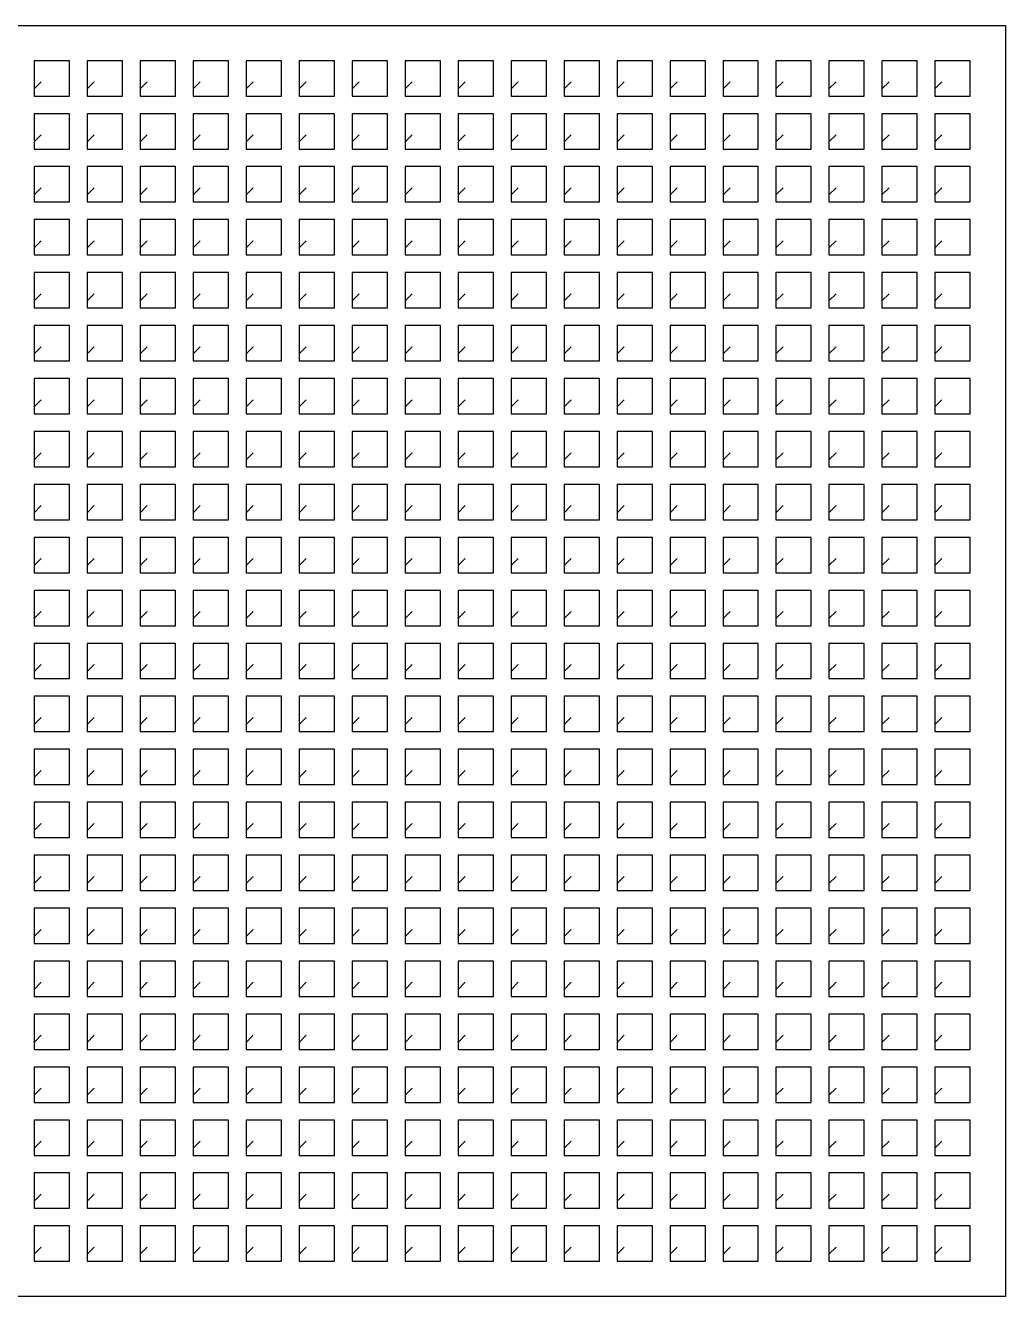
# Model space of a CAD drawing. Header units: millimetres. Extents: x 0 to 2700, y 0 to 1800.
# Drawn here: x 1312 to 2700, y 0 to 1800 of the extents above; entities that cross this region are included whole.
import ezdxf

# ---------------------------------------------------------------- set-up
doc = ezdxf.new("R2010")
doc.units = ezdxf.units.MM
doc.header["$LTSCALE"] = 25.4
doc.layers.add('FRESA_12_18', color=5, linetype='CONTINUOUS')
doc.layers.add('USINAGEM_18', color=3, linetype='CONTINUOUS')

msp = doc.modelspace()

# ---------------------------------------------------------------- linework, layer by layer
at = {"layer": 'FRESA_12_18', "color": 5}
msp.add_lwpolyline([(0, 1800), (2700, 1800), (2700, 0), (0, 0)], close=True, dxfattribs=at)
at = {"layer": 'USINAGEM_18', "color": 3}
for points in [[(1335, 1720), (1325, 1710), (1325, 1700), (1375, 1700), (1375, 1750), (1325, 1750), (1325, 1710.5)], [(1410, 1720), (1400, 1710), (1400, 1700), (1450, 1700), (1450, 1750), (1400, 1750), (1400, 1710.5)], [(1485, 1720), (1475, 1710), (1475, 1700), (1525, 1700), (1525, 1750), (1475, 1750), (1475, 1710.5)], [(1560, 1720), (1550, 1710), (1550, 1700), (1600, 1700), (1600, 1750), (1550, 1750), (1550, 1710.5)], [(1635, 1720), (1625, 1710), (1625, 1700), (1675, 1700), (1675, 1750), (1625, 1750), (1625, 1710.5)], [(1710, 1720), (1700, 1710), (1700, 1700), (1750, 1700), (1750, 1750), (1700, 1750), (1700, 1710.5)], [(1785, 1720), (1775, 1710), (1775, 1700), (1825, 1700), (1825, 1750), (1775, 1750), (1775, 1710.5)], [(1860, 1720), (1850, 1710), (1850, 1700), (1900, 1700), (1900, 1750), (1850, 1750), (1850, 1710.5)], [(1935, 1720), (1925, 1710), (1925, 1700), (1975, 1700), (1975, 1750), (1925, 1750), (1925, 1710.5)], [(2010, 1720), (2000, 1710), (2000, 1700), (2050, 1700), (2050, 1750), (2000, 1750), (2000, 1710.5)], [(2085, 1720), (2075, 1710), (2075, 1700), (2125, 1700), (2125, 1750), (2075, 1750), (2075, 1710.5)], [(2160, 1720), (2150, 1710), (2150, 1700), (2200, 1700), (2200, 1750), (2150, 1750), (2150, 1710.5)], [(2235, 1720), (2225, 1710), (2225, 1700), (2275, 1700), (2275, 1750), (2225, 1750), (2225, 1710.5)], [(2310, 1720), (2300, 1710), (2300, 1700), (2350, 1700), (2350, 1750), (2300, 1750), (2300, 1710.5)], [(2385, 1720), (2375, 1710), (2375, 1700), (2425, 1700), (2425, 1750), (2375, 1750), (2375, 1710.5)], [(2460, 1720), (2450, 1710), (2450, 1700), (2500, 1700), (2500, 1750), (2450, 1750), (2450, 1710.5)], [(2535, 1720), (2525, 1710), (2525, 1700), (2575, 1700), (2575, 1750), (2525, 1750), (2525, 1710.5)], [(2610, 1720), (2600, 1710), (2600, 1700), (2650, 1700), (2650, 1750), (2600, 1750), (2600, 1710.5)], [(1335, 1645), (1325, 1635), (1325, 1625), (1375, 1625), (1375, 1675), (1325, 1675), (1325, 1635.5)], [(1410, 1645), (1400, 1635), (1400, 1625), (1450, 1625), (1450, 1675), (1400, 1675), (1400, 1635.5)], [(1485, 1645), (1475, 1635), (1475, 1625), (1525, 1625), (1525, 1675), (1475, 1675), (1475, 1635.5)], [(1560, 1645), (1550, 1635), (1550, 1625), (1600, 1625), (1600, 1675), (1550, 1675), (1550, 1635.5)], [(1635, 1645), (1625, 1635), (1625, 1625), (1675, 1625), (1675, 1675), (1625, 1675), (1625, 1635.5)], [(1710, 1645), (1700, 1635), (1700, 1625), (1750, 1625), (1750, 1675), (1700, 1675), (1700, 1635.5)], [(1785, 1645), (1775, 1635), (1775, 1625), (1825, 1625), (1825, 1675), (1775, 1675), (1775, 1635.5)], [(1860, 1645), (1850, 1635), (1850, 1625), (1900, 1625), (1900, 1675), (1850, 1675), (1850, 1635.5)], [(1935, 1645), (1925, 1635), (1925, 1625), (1975, 1625), (1975, 1675), (1925, 1675), (1925, 1635.5)], [(2010, 1645), (2000, 1635), (2000, 1625), (2050, 1625), (2050, 1675), (2000, 1675), (2000, 1635.5)], [(2085, 1645), (2075, 1635), (2075, 1625), (2125, 1625), (2125, 1675), (2075, 1675), (2075, 1635.5)], [(2160, 1645), (2150, 1635), (2150, 1625), (2200, 1625), (2200, 1675), (2150, 1675), (2150, 1635.5)], [(2235, 1645), (2225, 1635), (2225, 1625), (2275, 1625), (2275, 1675), (2225, 1675), (2225, 1635.5)], [(2310, 1645), (2300, 1635), (2300, 1625), (2350, 1625), (2350, 1675), (2300, 1675), (2300, 1635.5)], [(2385, 1645), (2375, 1635), (2375, 1625), (2425, 1625), (2425, 1675), (2375, 1675), (2375, 1635.5)], [(2460, 1645), (2450, 1635), (2450, 1625), (2500, 1625), (2500, 1675), (2450, 1675), (2450, 1635.5)], [(2535, 1645), (2525, 1635), (2525, 1625), (2575, 1625), (2575, 1675), (2525, 1675), (2525, 1635.5)], [(2610, 1645), (2600, 1635), (2600, 1625), (2650, 1625), (2650, 1675), (2600, 1675), (2600, 1635.5)], [(1335, 1570), (1325, 1560), (1325, 1550), (1375, 1550), (1375, 1600), (1325, 1600), (1325, 1560.5)], [(1410, 1570), (1400, 1560), (1400, 1550), (1450, 1550), (1450, 1600), (1400, 1600), (1400, 1560.5)], [(1485, 1570), (1475, 1560), (1475, 1550), (1525, 1550), (1525, 1600), (1475, 1600), (1475, 1560.5)], [(1560, 1570), (1550, 1560), (1550, 1550), (1600, 1550), (1600, 1600), (1550, 1600), (1550, 1560.5)], [(1635, 1570), (1625, 1560), (1625, 1550), (1675, 1550), (1675, 1600), (1625, 1600), (1625, 1560.5)], [(1710, 1570), (1700, 1560), (1700, 1550), (1750, 1550), (1750, 1600), (1700, 1600), (1700, 1560.5)], [(1785, 1570), (1775, 1560), (1775, 1550), (1825, 1550), (1825, 1600), (1775, 1600), (1775, 1560.5)], [(1860, 1570), (1850, 1560), (1850, 1550), (1900, 1550), (1900, 1600), (1850, 1600), (1850, 1560.5)], [(1935, 1570), (1925, 1560), (1925, 1550), (1975, 1550), (1975, 1600), (1925, 1600), (1925, 1560.5)], [(2010, 1570), (2000, 1560), (2000, 1550), (2050, 1550), (2050, 1600), (2000, 1600), (2000, 1560.5)], [(2085, 1570), (2075, 1560), (2075, 1550), (2125, 1550), (2125, 1600), (2075, 1600), (2075, 1560.5)], [(2160, 1570), (2150, 1560), (2150, 1550), (2200, 1550), (2200, 1600), (2150, 1600), (2150, 1560.5)], [(2235, 1570), (2225, 1560), (2225, 1550), (2275, 1550), (2275, 1600), (2225, 1600), (2225, 1560.5)], [(2310, 1570), (2300, 1560), (2300, 1550), (2350, 1550), (2350, 1600), (2300, 1600), (2300, 1560.5)], [(2385, 1570), (2375, 1560), (2375, 1550), (2425, 1550), (2425, 1600), (2375, 1600), (2375, 1560.5)], [(2460, 1570), (2450, 1560), (2450, 1550), (2500, 1550), (2500, 1600), (2450, 1600), (2450, 1560.5)], [(2535, 1570), (2525, 1560), (2525, 1550), (2575, 1550), (2575, 1600), (2525, 1600), (2525, 1560.5)], [(2610, 1570), (2600, 1560), (2600, 1550), (2650, 1550), (2650, 1600), (2600, 1600), (2600, 1560.5)], [(1335, 1495), (1325, 1485), (1325, 1475), (1375, 1475), (1375, 1525), (1325, 1525), (1325, 1485.5)], [(1410, 1495), (1400, 1485), (1400, 1475), (1450, 1475), (1450, 1525), (1400, 1525), (1400, 1485.5)], [(1485, 1495), (1475, 1485), (1475, 1475), (1525, 1475), (1525, 1525), (1475, 1525), (1475, 1485.5)], [(1560, 1495), (1550, 1485), (1550, 1475), (1600, 1475), (1600, 1525), (1550, 1525), (1550, 1485.5)], [(1635, 1495), (1625, 1485), (1625, 1475), (1675, 1475), (1675, 1525), (1625, 1525), (1625, 1485.5)], [(1710, 1495), (1700, 1485), (1700, 1475), (1750, 1475), (1750, 1525), (1700, 1525), (1700, 1485.5)], [(1785, 1495), (1775, 1485), (1775, 1475), (1825, 1475), (1825, 1525), (1775, 1525), (1775, 1485.5)], [(1860, 1495), (1850, 1485), (1850, 1475), (1900, 1475), (1900, 1525), (1850, 1525), (1850, 1485.5)], [(1935, 1495), (1925, 1485), (1925, 1475), (1975, 1475), (1975, 1525), (1925, 1525), (1925, 1485.5)], [(2010, 1495), (2000, 1485), (2000, 1475), (2050, 1475), (2050, 1525), (2000, 1525), (2000, 1485.5)], [(2085, 1495), (2075, 1485), (2075, 1475), (2125, 1475), (2125, 1525), (2075, 1525), (2075, 1485.5)], [(2160, 1495), (2150, 1485), (2150, 1475), (2200, 1475), (2200, 1525), (2150, 1525), (2150, 1485.5)], [(2235, 1495), (2225, 1485), (2225, 1475), (2275, 1475), (2275, 1525), (2225, 1525), (2225, 1485.5)], [(2310, 1495), (2300, 1485), (2300, 1475), (2350, 1475), (2350, 1525), (2300, 1525), (2300, 1485.5)], [(2385, 1495), (2375, 1485), (2375, 1475), (2425, 1475), (2425, 1525), (2375, 1525), (2375, 1485.5)], [(2460, 1495), (2450, 1485), (2450, 1475), (2500, 1475), (2500, 1525), (2450, 1525), (2450, 1485.5)], [(2535, 1495), (2525, 1485), (2525, 1475), (2575, 1475), (2575, 1525), (2525, 1525), (2525, 1485.5)], [(2610, 1495), (2600, 1485), (2600, 1475), (2650, 1475), (2650, 1525), (2600, 1525), (2600, 1485.5)], [(1335, 1420), (1325, 1410), (1325, 1400), (1375, 1400), (1375, 1450), (1325, 1450), (1325, 1410.5)], [(1410, 1420), (1400, 1410), (1400, 1400), (1450, 1400), (1450, 1450), (1400, 1450), (1400, 1410.5)], [(1485, 1420), (1475, 1410), (1475, 1400), (1525, 1400), (1525, 1450), (1475, 1450), (1475, 1410.5)], [(1560, 1420), (1550, 1410), (1550, 1400), (1600, 1400), (1600, 1450), (1550, 1450), (1550, 1410.5)], [(1635, 1420), (1625, 1410), (1625, 1400), (1675, 1400), (1675, 1450), (1625, 1450), (1625, 1410.5)], [(1710, 1420), (1700, 1410), (1700, 1400), (1750, 1400), (1750, 1450), (1700, 1450), (1700, 1410.5)], [(1785, 1420), (1775, 1410), (1775, 1400), (1825, 1400), (1825, 1450), (1775, 1450), (1775, 1410.5)], [(1860, 1420), (1850, 1410), (1850, 1400), (1900, 1400), (1900, 1450), (1850, 1450), (1850, 1410.5)], [(1935, 1420), (1925, 1410), (1925, 1400), (1975, 1400), (1975, 1450), (1925, 1450), (1925, 1410.5)], [(2010, 1420), (2000, 1410), (2000, 1400), (2050, 1400), (2050, 1450), (2000, 1450), (2000, 1410.5)], [(2085, 1420), (2075, 1410), (2075, 1400), (2125, 1400), (2125, 1450), (2075, 1450), (2075, 1410.5)], [(2160, 1420), (2150, 1410), (2150, 1400), (2200, 1400), (2200, 1450), (2150, 1450), (2150, 1410.5)], [(2235, 1420), (2225, 1410), (2225, 1400), (2275, 1400), (2275, 1450), (2225, 1450), (2225, 1410.5)], [(2310, 1420), (2300, 1410), (2300, 1400), (2350, 1400), (2350, 1450), (2300, 1450), (2300, 1410.5)], [(2385, 1420), (2375, 1410), (2375, 1400), (2425, 1400), (2425, 1450), (2375, 1450), (2375, 1410.5)], [(2460, 1420), (2450, 1410), (2450, 1400), (2500, 1400), (2500, 1450), (2450, 1450), (2450, 1410.5)], [(2535, 1420), (2525, 1410), (2525, 1400), (2575, 1400), (2575, 1450), (2525, 1450), (2525, 1410.5)], [(2610, 1420), (2600, 1410), (2600, 1400), (2650, 1400), (2650, 1450), (2600, 1450), (2600, 1410.5)], [(1335, 1345), (1325, 1335), (1325, 1325), (1375, 1325), (1375, 1375), (1325, 1375), (1325, 1335.5)], [(1410, 1345), (1400, 1335), (1400, 1325), (1450, 1325), (1450, 1375), (1400, 1375), (1400, 1335.5)], [(1485, 1345), (1475, 1335), (1475, 1325), (1525, 1325), (1525, 1375), (1475, 1375), (1475, 1335.5)], [(1560, 1345), (1550, 1335), (1550, 1325), (1600, 1325), (1600, 1375), (1550, 1375), (1550, 1335.5)], [(1635, 1345), (1625, 1335), (1625, 1325), (1675, 1325), (1675, 1375), (1625, 1375), (1625, 1335.5)], [(1710, 1345), (1700, 1335), (1700, 1325), (1750, 1325), (1750, 1375), (1700, 1375), (1700, 1335.5)], [(1785, 1345), (1775, 1335), (1775, 1325), (1825, 1325), (1825, 1375), (1775, 1375), (1775, 1335.5)], [(1860, 1345), (1850, 1335), (1850, 1325), (1900, 1325), (1900, 1375), (1850, 1375), (1850, 1335.5)], [(1935, 1345), (1925, 1335), (1925, 1325), (1975, 1325), (1975, 1375), (1925, 1375), (1925, 1335.5)], [(2010, 1345), (2000, 1335), (2000, 1325), (2050, 1325), (2050, 1375), (2000, 1375), (2000, 1335.5)], [(2085, 1345), (2075, 1335), (2075, 1325), (2125, 1325), (2125, 1375), (2075, 1375), (2075, 1335.5)], [(2160, 1345), (2150, 1335), (2150, 1325), (2200, 1325), (2200, 1375), (2150, 1375), (2150, 1335.5)], [(2235, 1345), (2225, 1335), (2225, 1325), (2275, 1325), (2275, 1375), (2225, 1375), (2225, 1335.5)], [(2310, 1345), (2300, 1335), (2300, 1325), (2350, 1325), (2350, 1375), (2300, 1375), (2300, 1335.5)], [(2385, 1345), (2375, 1335), (2375, 1325), (2425, 1325), (2425, 1375), (2375, 1375), (2375, 1335.5)], [(2460, 1345), (2450, 1335), (2450, 1325), (2500, 1325), (2500, 1375), (2450, 1375), (2450, 1335.5)], [(2535, 1345), (2525, 1335), (2525, 1325), (2575, 1325), (2575, 1375), (2525, 1375), (2525, 1335.5)], [(2610, 1345), (2600, 1335), (2600, 1325), (2650, 1325), (2650, 1375), (2600, 1375), (2600, 1335.5)], [(1335, 1270), (1325, 1260), (1325, 1250), (1375, 1250), (1375, 1300), (1325, 1300), (1325, 1260.5)], [(1410, 1270), (1400, 1260), (1400, 1250), (1450, 1250), (1450, 1300), (1400, 1300), (1400, 1260.5)], [(1485, 1270), (1475, 1260), (1475, 1250), (1525, 1250), (1525, 1300), (1475, 1300), (1475, 1260.5)], [(1560, 1270), (1550, 1260), (1550, 1250), (1600, 1250), (1600, 1300), (1550, 1300), (1550, 1260.5)], [(1635, 1270), (1625, 1260), (1625, 1250), (1675, 1250), (1675, 1300), (1625, 1300), (1625, 1260.5)], [(1710, 1270), (1700, 1260), (1700, 1250), (1750, 1250), (1750, 1300), (1700, 1300), (1700, 1260.5)], [(1785, 1270), (1775, 1260), (1775, 1250), (1825, 1250), (1825, 1300), (1775, 1300), (1775, 1260.5)], [(1860, 1270), (1850, 1260), (1850, 1250), (1900, 1250), (1900, 1300), (1850, 1300), (1850, 1260.5)], [(1935, 1270), (1925, 1260), (1925, 1250), (1975, 1250), (1975, 1300), (1925, 1300), (1925, 1260.5)], [(2010, 1270), (2000, 1260), (2000, 1250), (2050, 1250), (2050, 1300), (2000, 1300), (2000, 1260.5)], [(2085, 1270), (2075, 1260), (2075, 1250), (2125, 1250), (2125, 1300), (2075, 1300), (2075, 1260.5)], [(2160, 1270), (2150, 1260), (2150, 1250), (2200, 1250), (2200, 1300), (2150, 1300), (2150, 1260.5)], [(2235, 1270), (2225, 1260), (2225, 1250), (2275, 1250), (2275, 1300), (2225, 1300), (2225, 1260.5)], [(2310, 1270), (2300, 1260), (2300, 1250), (2350, 1250), (2350, 1300), (2300, 1300), (2300, 1260.5)], [(2385, 1270), (2375, 1260), (2375, 1250), (2425, 1250), (2425, 1300), (2375, 1300), (2375, 1260.5)], [(2460, 1270), (2450, 1260), (2450, 1250), (2500, 1250), (2500, 1300), (2450, 1300), (2450, 1260.5)], [(2535, 1270), (2525, 1260), (2525, 1250), (2575, 1250), (2575, 1300), (2525, 1300), (2525, 1260.5)], [(2610, 1270), (2600, 1260), (2600, 1250), (2650, 1250), (2650, 1300), (2600, 1300), (2600, 1260.5)], [(1335, 1195), (1325, 1185), (1325, 1175), (1375, 1175), (1375, 1225), (1325, 1225), (1325, 1185.5)], [(1410, 1195), (1400, 1185), (1400, 1175), (1450, 1175), (1450, 1225), (1400, 1225), (1400, 1185.5)], [(1485, 1195), (1475, 1185), (1475, 1175), (1525, 1175), (1525, 1225), (1475, 1225), (1475, 1185.5)], [(1560, 1195), (1550, 1185), (1550, 1175), (1600, 1175), (1600, 1225), (1550, 1225), (1550, 1185.5)], [(1635, 1195), (1625, 1185), (1625, 1175), (1675, 1175), (1675, 1225), (1625, 1225), (1625, 1185.5)], [(1710, 1195), (1700, 1185), (1700, 1175), (1750, 1175), (1750, 1225), (1700, 1225), (1700, 1185.5)], [(1785, 1195), (1775, 1185), (1775, 1175), (1825, 1175), (1825, 1225), (1775, 1225), (1775, 1185.5)], [(1860, 1195), (1850, 1185), (1850, 1175), (1900, 1175), (1900, 1225), (1850, 1225), (1850, 1185.5)], [(1935, 1195), (1925, 1185), (1925, 1175), (1975, 1175), (1975, 1225), (1925, 1225), (1925, 1185.5)], [(2010, 1195), (2000, 1185), (2000, 1175), (2050, 1175), (2050, 1225), (2000, 1225), (2000, 1185.5)], [(2085, 1195), (2075, 1185), (2075, 1175), (2125, 1175), (2125, 1225), (2075, 1225), (2075, 1185.5)], [(2160, 1195), (2150, 1185), (2150, 1175), (2200, 1175), (2200, 1225), (2150, 1225), (2150, 1185.5)], [(2235, 1195), (2225, 1185), (2225, 1175), (2275, 1175), (2275, 1225), (2225, 1225), (2225, 1185.5)], [(2310, 1195), (2300, 1185), (2300, 1175), (2350, 1175), (2350, 1225), (2300, 1225), (2300, 1185.5)], [(2385, 1195), (2375, 1185), (2375, 1175), (2425, 1175), (2425, 1225), (2375, 1225), (2375, 1185.5)], [(2460, 1195), (2450, 1185), (2450, 1175), (2500, 1175), (2500, 1225), (2450, 1225), (2450, 1185.5)], [(2535, 1195), (2525, 1185), (2525, 1175), (2575, 1175), (2575, 1225), (2525, 1225), (2525, 1185.5)], [(2610, 1195), (2600, 1185), (2600, 1175), (2650, 1175), (2650, 1225), (2600, 1225), (2600, 1185.5)], [(1335, 1120), (1325, 1110), (1325, 1100), (1375, 1100), (1375, 1150), (1325, 1150), (1325, 1110.5)], [(1410, 1120), (1400, 1110), (1400, 1100), (1450, 1100), (1450, 1150), (1400, 1150), (1400, 1110.5)], [(1485, 1120), (1475, 1110), (1475, 1100), (1525, 1100), (1525, 1150), (1475, 1150), (1475, 1110.5)], [(1560, 1120), (1550, 1110), (1550, 1100), (1600, 1100), (1600, 1150), (1550, 1150), (1550, 1110.5)], [(1635, 1120), (1625, 1110), (1625, 1100), (1675, 1100), (1675, 1150), (1625, 1150), (1625, 1110.5)], [(1710, 1120), (1700, 1110), (1700, 1100), (1750, 1100), (1750, 1150), (1700, 1150), (1700, 1110.5)], [(1785, 1120), (1775, 1110), (1775, 1100), (1825, 1100), (1825, 1150), (1775, 1150), (1775, 1110.5)], [(1860, 1120), (1850, 1110), (1850, 1100), (1900, 1100), (1900, 1150), (1850, 1150), (1850, 1110.5)], [(1935, 1120), (1925, 1110), (1925, 1100), (1975, 1100), (1975, 1150), (1925, 1150), (1925, 1110.5)], [(2010, 1120), (2000, 1110), (2000, 1100), (2050, 1100), (2050, 1150), (2000, 1150), (2000, 1110.5)], [(2085, 1120), (2075, 1110), (2075, 1100), (2125, 1100), (2125, 1150), (2075, 1150), (2075, 1110.5)], [(2160, 1120), (2150, 1110), (2150, 1100), (2200, 1100), (2200, 1150), (2150, 1150), (2150, 1110.5)], [(2235, 1120), (2225, 1110), (2225, 1100), (2275, 1100), (2275, 1150), (2225, 1150), (2225, 1110.5)], [(2310, 1120), (2300, 1110), (2300, 1100), (2350, 1100), (2350, 1150), (2300, 1150), (2300, 1110.5)], [(2385, 1120), (2375, 1110), (2375, 1100), (2425, 1100), (2425, 1150), (2375, 1150), (2375, 1110.5)], [(2460, 1120), (2450, 1110), (2450, 1100), (2500, 1100), (2500, 1150), (2450, 1150), (2450, 1110.5)], [(2535, 1120), (2525, 1110), (2525, 1100), (2575, 1100), (2575, 1150), (2525, 1150), (2525, 1110.5)], [(2610, 1120), (2600, 1110), (2600, 1100), (2650, 1100), (2650, 1150), (2600, 1150), (2600, 1110.5)], [(1335, 1045), (1325, 1035), (1325, 1025), (1375, 1025), (1375, 1075), (1325, 1075), (1325, 1035.5)], [(1410, 1045), (1400, 1035), (1400, 1025), (1450, 1025), (1450, 1075), (1400, 1075), (1400, 1035.5)], [(1485, 1045), (1475, 1035), (1475, 1025), (1525, 1025), (1525, 1075), (1475, 1075), (1475, 1035.5)], [(1560, 1045), (1550, 1035), (1550, 1025), (1600, 1025), (1600, 1075), (1550, 1075), (1550, 1035.5)], [(1635, 1045), (1625, 1035), (1625, 1025), (1675, 1025), (1675, 1075), (1625, 1075), (1625, 1035.5)], [(1710, 1045), (1700, 1035), (1700, 1025), (1750, 1025), (1750, 1075), (1700, 1075), (1700, 1035.5)], [(1785, 1045), (1775, 1035), (1775, 1025), (1825, 1025), (1825, 1075), (1775, 1075), (1775, 1035.5)], [(1860, 1045), (1850, 1035), (1850, 1025), (1900, 1025), (1900, 1075), (1850, 1075), (1850, 1035.5)], [(1935, 1045), (1925, 1035), (1925, 1025), (1975, 1025), (1975, 1075), (1925, 1075), (1925, 1035.5)], [(2010, 1045), (2000, 1035), (2000, 1025), (2050, 1025), (2050, 1075), (2000, 1075), (2000, 1035.5)], [(2085, 1045), (2075, 1035), (2075, 1025), (2125, 1025), (2125, 1075), (2075, 1075), (2075, 1035.5)], [(2160, 1045), (2150, 1035), (2150, 1025), (2200, 1025), (2200, 1075), (2150, 1075), (2150, 1035.5)], [(2235, 1045), (2225, 1035), (2225, 1025), (2275, 1025), (2275, 1075), (2225, 1075), (2225, 1035.5)], [(2310, 1045), (2300, 1035), (2300, 1025), (2350, 1025), (2350, 1075), (2300, 1075), (2300, 1035.5)], [(2385, 1045), (2375, 1035), (2375, 1025), (2425, 1025), (2425, 1075), (2375, 1075), (2375, 1035.5)], [(2460, 1045), (2450, 1035), (2450, 1025), (2500, 1025), (2500, 1075), (2450, 1075), (2450, 1035.5)], [(2535, 1045), (2525, 1035), (2525, 1025), (2575, 1025), (2575, 1075), (2525, 1075), (2525, 1035.5)], [(2610, 1045), (2600, 1035), (2600, 1025), (2650, 1025), (2650, 1075), (2600, 1075), (2600, 1035.5)], [(1335, 970), (1325, 960), (1325, 950), (1375, 950), (1375, 1000), (1325, 1000), (1325, 960.5)], [(1410, 970), (1400, 960), (1400, 950), (1450, 950), (1450, 1000), (1400, 1000), (1400, 960.5)], [(1485, 970), (1475, 960), (1475, 950), (1525, 950), (1525, 1000), (1475, 1000), (1475, 960.5)], [(1560, 970), (1550, 960), (1550, 950), (1600, 950), (1600, 1000), (1550, 1000), (1550, 960.5)], [(1635, 970), (1625, 960), (1625, 950), (1675, 950), (1675, 1000), (1625, 1000), (1625, 960.5)], [(1710, 970), (1700, 960), (1700, 950), (1750, 950), (1750, 1000), (1700, 1000), (1700, 960.5)], [(1785, 970), (1775, 960), (1775, 950), (1825, 950), (1825, 1000), (1775, 1000), (1775, 960.5)], [(1860, 970), (1850, 960), (1850, 950), (1900, 950), (1900, 1000), (1850, 1000), (1850, 960.5)], [(1935, 970), (1925, 960), (1925, 950), (1975, 950), (1975, 1000), (1925, 1000), (1925, 960.5)], [(2010, 970), (2000, 960), (2000, 950), (2050, 950), (2050, 1000), (2000, 1000), (2000, 960.5)], [(2085, 970), (2075, 960), (2075, 950), (2125, 950), (2125, 1000), (2075, 1000), (2075, 960.5)], [(2160, 970), (2150, 960), (2150, 950), (2200, 950), (2200, 1000), (2150, 1000), (2150, 960.5)], [(2235, 970), (2225, 960), (2225, 950), (2275, 950), (2275, 1000), (2225, 1000), (2225, 960.5)], [(2310, 970), (2300, 960), (2300, 950), (2350, 950), (2350, 1000), (2300, 1000), (2300, 960.5)], [(2385, 970), (2375, 960), (2375, 950), (2425, 950), (2425, 1000), (2375, 1000), (2375, 960.5)], [(2460, 970), (2450, 960), (2450, 950), (2500, 950), (2500, 1000), (2450, 1000), (2450, 960.5)], [(2535, 970), (2525, 960), (2525, 950), (2575, 950), (2575, 1000), (2525, 1000), (2525, 960.5)], [(2610, 970), (2600, 960), (2600, 950), (2650, 950), (2650, 1000), (2600, 1000), (2600, 960.5)], [(1335, 895), (1325, 885), (1325, 875), (1375, 875), (1375, 925), (1325, 925), (1325, 885.5)], [(1410, 895), (1400, 885), (1400, 875), (1450, 875), (1450, 925), (1400, 925), (1400, 885.5)], [(1485, 895), (1475, 885), (1475, 875), (1525, 875), (1525, 925), (1475, 925), (1475, 885.5)], [(1560, 895), (1550, 885), (1550, 875), (1600, 875), (1600, 925), (1550, 925), (1550, 885.5)], [(1635, 895), (1625, 885), (1625, 875), (1675, 875), (1675, 925), (1625, 925), (1625, 885.5)], [(1710, 895), (1700, 885), (1700, 875), (1750, 875), (1750, 925), (1700, 925), (1700, 885.5)], [(1785, 895), (1775, 885), (1775, 875), (1825, 875), (1825, 925), (1775, 925), (1775, 885.5)], [(1860, 895), (1850, 885), (1850, 875), (1900, 875), (1900, 925), (1850, 925), (1850, 885.5)], [(1935, 895), (1925, 885), (1925, 875), (1975, 875), (1975, 925), (1925, 925), (1925, 885.5)], [(2010, 895), (2000, 885), (2000, 875), (2050, 875), (2050, 925), (2000, 925), (2000, 885.5)], [(2085, 895), (2075, 885), (2075, 875), (2125, 875), (2125, 925), (2075, 925), (2075, 885.5)], [(2160, 895), (2150, 885), (2150, 875), (2200, 875), (2200, 925), (2150, 925), (2150, 885.5)], [(2235, 895), (2225, 885), (2225, 875), (2275, 875), (2275, 925), (2225, 925), (2225, 885.5)], [(2310, 895), (2300, 885), (2300, 875), (2350, 875), (2350, 925), (2300, 925), (2300, 885.5)], [(2385, 895), (2375, 885), (2375, 875), (2425, 875), (2425, 925), (2375, 925), (2375, 885.5)], [(2460, 895), (2450, 885), (2450, 875), (2500, 875), (2500, 925), (2450, 925), (2450, 885.5)], [(2535, 895), (2525, 885), (2525, 875), (2575, 875), (2575, 925), (2525, 925), (2525, 885.5)], [(2610, 895), (2600, 885), (2600, 875), (2650, 875), (2650, 925), (2600, 925), (2600, 885.5)], [(1335, 820), (1325, 810), (1325, 800), (1375, 800), (1375, 850), (1325, 850), (1325, 810.5)], [(1410, 820), (1400, 810), (1400, 800), (1450, 800), (1450, 850), (1400, 850), (1400, 810.5)], [(1485, 820), (1475, 810), (1475, 800), (1525, 800), (1525, 850), (1475, 850), (1475, 810.5)], [(1560, 820), (1550, 810), (1550, 800), (1600, 800), (1600, 850), (1550, 850), (1550, 810.5)], [(1635, 820), (1625, 810), (1625, 800), (1675, 800), (1675, 850), (1625, 850), (1625, 810.5)], [(1710, 820), (1700, 810), (1700, 800), (1750, 800), (1750, 850), (1700, 850), (1700, 810.5)], [(1785, 820), (1775, 810), (1775, 800), (1825, 800), (1825, 850), (1775, 850), (1775, 810.5)], [(1860, 820), (1850, 810), (1850, 800), (1900, 800), (1900, 850), (1850, 850), (1850, 810.5)], [(1935, 820), (1925, 810), (1925, 800), (1975, 800), (1975, 850), (1925, 850), (1925, 810.5)], [(2010, 820), (2000, 810), (2000, 800), (2050, 800), (2050, 850), (2000, 850), (2000, 810.5)], [(2085, 820), (2075, 810), (2075, 800), (2125, 800), (2125, 850), (2075, 850), (2075, 810.5)], [(2160, 820), (2150, 810), (2150, 800), (2200, 800), (2200, 850), (2150, 850), (2150, 810.5)], [(2235, 820), (2225, 810), (2225, 800), (2275, 800), (2275, 850), (2225, 850), (2225, 810.5)], [(2310, 820), (2300, 810), (2300, 800), (2350, 800), (2350, 850), (2300, 850), (2300, 810.5)], [(2385, 820), (2375, 810), (2375, 800), (2425, 800), (2425, 850), (2375, 850), (2375, 810.5)], [(2460, 820), (2450, 810), (2450, 800), (2500, 800), (2500, 850), (2450, 850), (2450, 810.5)], [(2535, 820), (2525, 810), (2525, 800), (2575, 800), (2575, 850), (2525, 850), (2525, 810.5)], [(2610, 820), (2600, 810), (2600, 800), (2650, 800), (2650, 850), (2600, 850), (2600, 810.5)], [(1335, 745), (1325, 735), (1325, 725), (1375, 725), (1375, 775), (1325, 775), (1325, 735.5)], [(1410, 745), (1400, 735), (1400, 725), (1450, 725), (1450, 775), (1400, 775), (1400, 735.5)], [(1485, 745), (1475, 735), (1475, 725), (1525, 725), (1525, 775), (1475, 775), (1475, 735.5)], [(1560, 745), (1550, 735), (1550, 725), (1600, 725), (1600, 775), (1550, 775), (1550, 735.5)], [(1635, 745), (1625, 735), (1625, 725), (1675, 725), (1675, 775), (1625, 775), (1625, 735.5)], [(1710, 745), (1700, 735), (1700, 725), (1750, 725), (1750, 775), (1700, 775), (1700, 735.5)], [(1785, 745), (1775, 735), (1775, 725), (1825, 725), (1825, 775), (1775, 775), (1775, 735.5)], [(1860, 745), (1850, 735), (1850, 725), (1900, 725), (1900, 775), (1850, 775), (1850, 735.5)], [(1935, 745), (1925, 735), (1925, 725), (1975, 725), (1975, 775), (1925, 775), (1925, 735.5)], [(2010, 745), (2000, 735), (2000, 725), (2050, 725), (2050, 775), (2000, 775), (2000, 735.5)], [(2085, 745), (2075, 735), (2075, 725), (2125, 725), (2125, 775), (2075, 775), (2075, 735.5)], [(2160, 745), (2150, 735), (2150, 725), (2200, 725), (2200, 775), (2150, 775), (2150, 735.5)], [(2235, 745), (2225, 735), (2225, 725), (2275, 725), (2275, 775), (2225, 775), (2225, 735.5)], [(2310, 745), (2300, 735), (2300, 725), (2350, 725), (2350, 775), (2300, 775), (2300, 735.5)], [(2385, 745), (2375, 735), (2375, 725), (2425, 725), (2425, 775), (2375, 775), (2375, 735.5)], [(2460, 745), (2450, 735), (2450, 725), (2500, 725), (2500, 775), (2450, 775), (2450, 735.5)], [(2535, 745), (2525, 735), (2525, 725), (2575, 725), (2575, 775), (2525, 775), (2525, 735.5)], [(2610, 745), (2600, 735), (2600, 725), (2650, 725), (2650, 775), (2600, 775), (2600, 735.5)], [(1335, 670), (1325, 660), (1325, 650), (1375, 650), (1375, 700), (1325, 700), (1325, 660.5)], [(1410, 670), (1400, 660), (1400, 650), (1450, 650), (1450, 700), (1400, 700), (1400, 660.5)], [(1485, 670), (1475, 660), (1475, 650), (1525, 650), (1525, 700), (1475, 700), (1475, 660.5)], [(1560, 670), (1550, 660), (1550, 650), (1600, 650), (1600, 700), (1550, 700), (1550, 660.5)], [(1635, 670), (1625, 660), (1625, 650), (1675, 650), (1675, 700), (1625, 700), (1625, 660.5)], [(1710, 670), (1700, 660), (1700, 650), (1750, 650), (1750, 700), (1700, 700), (1700, 660.5)], [(1785, 670), (1775, 660), (1775, 650), (1825, 650), (1825, 700), (1775, 700), (1775, 660.5)], [(1860, 670), (1850, 660), (1850, 650), (1900, 650), (1900, 700), (1850, 700), (1850, 660.5)], [(1935, 670), (1925, 660), (1925, 650), (1975, 650), (1975, 700), (1925, 700), (1925, 660.5)], [(2010, 670), (2000, 660), (2000, 650), (2050, 650), (2050, 700), (2000, 700), (2000, 660.5)], [(2085, 670), (2075, 660), (2075, 650), (2125, 650), (2125, 700), (2075, 700), (2075, 660.5)], [(2160, 670), (2150, 660), (2150, 650), (2200, 650), (2200, 700), (2150, 700), (2150, 660.5)], [(2235, 670), (2225, 660), (2225, 650), (2275, 650), (2275, 700), (2225, 700), (2225, 660.5)], [(2310, 670), (2300, 660), (2300, 650), (2350, 650), (2350, 700), (2300, 700), (2300, 660.5)], [(2385, 670), (2375, 660), (2375, 650), (2425, 650), (2425, 700), (2375, 700), (2375, 660.5)], [(2460, 670), (2450, 660), (2450, 650), (2500, 650), (2500, 700), (2450, 700), (2450, 660.5)], [(2535, 670), (2525, 660), (2525, 650), (2575, 650), (2575, 700), (2525, 700), (2525, 660.5)], [(2610, 670), (2600, 660), (2600, 650), (2650, 650), (2650, 700), (2600, 700), (2600, 660.5)], [(1335, 595), (1325, 585), (1325, 575), (1375, 575), (1375, 625), (1325, 625), (1325, 585.5)], [(1410, 595), (1400, 585), (1400, 575), (1450, 575), (1450, 625), (1400, 625), (1400, 585.5)], [(1485, 595), (1475, 585), (1475, 575), (1525, 575), (1525, 625), (1475, 625), (1475, 585.5)], [(1560, 595), (1550, 585), (1550, 575), (1600, 575), (1600, 625), (1550, 625), (1550, 585.5)], [(1635, 595), (1625, 585), (1625, 575), (1675, 575), (1675, 625), (1625, 625), (1625, 585.5)], [(1710, 595), (1700, 585), (1700, 575), (1750, 575), (1750, 625), (1700, 625), (1700, 585.5)], [(1785, 595), (1775, 585), (1775, 575), (1825, 575), (1825, 625), (1775, 625), (1775, 585.5)], [(1860, 595), (1850, 585), (1850, 575), (1900, 575), (1900, 625), (1850, 625), (1850, 585.5)], [(1935, 595), (1925, 585), (1925, 575), (1975, 575), (1975, 625), (1925, 625), (1925, 585.5)], [(2010, 595), (2000, 585), (2000, 575), (2050, 575), (2050, 625), (2000, 625), (2000, 585.5)], [(2085, 595), (2075, 585), (2075, 575), (2125, 575), (2125, 625), (2075, 625), (2075, 585.5)], [(2160, 595), (2150, 585), (2150, 575), (2200, 575), (2200, 625), (2150, 625), (2150, 585.5)], [(2235, 595), (2225, 585), (2225, 575), (2275, 575), (2275, 625), (2225, 625), (2225, 585.5)], [(2310, 595), (2300, 585), (2300, 575), (2350, 575), (2350, 625), (2300, 625), (2300, 585.5)], [(2385, 595), (2375, 585), (2375, 575), (2425, 575), (2425, 625), (2375, 625), (2375, 585.5)], [(2460, 595), (2450, 585), (2450, 575), (2500, 575), (2500, 625), (2450, 625), (2450, 585.5)], [(2535, 595), (2525, 585), (2525, 575), (2575, 575), (2575, 625), (2525, 625), (2525, 585.5)], [(2610, 595), (2600, 585), (2600, 575), (2650, 575), (2650, 625), (2600, 625), (2600, 585.5)], [(1335, 520), (1325, 510), (1325, 500), (1375, 500), (1375, 550), (1325, 550), (1325, 510.5)], [(1410, 520), (1400, 510), (1400, 500), (1450, 500), (1450, 550), (1400, 550), (1400, 510.5)], [(1485, 520), (1475, 510), (1475, 500), (1525, 500), (1525, 550), (1475, 550), (1475, 510.5)], [(1560, 520), (1550, 510), (1550, 500), (1600, 500), (1600, 550), (1550, 550), (1550, 510.5)], [(1635, 520), (1625, 510), (1625, 500), (1675, 500), (1675, 550), (1625, 550), (1625, 510.5)], [(1710, 520), (1700, 510), (1700, 500), (1750, 500), (1750, 550), (1700, 550), (1700, 510.5)], [(1785, 520), (1775, 510), (1775, 500), (1825, 500), (1825, 550), (1775, 550), (1775, 510.5)], [(1860, 520), (1850, 510), (1850, 500), (1900, 500), (1900, 550), (1850, 550), (1850, 510.5)], [(1935, 520), (1925, 510), (1925, 500), (1975, 500), (1975, 550), (1925, 550), (1925, 510.5)], [(2010, 520), (2000, 510), (2000, 500), (2050, 500), (2050, 550), (2000, 550), (2000, 510.5)], [(2085, 520), (2075, 510), (2075, 500), (2125, 500), (2125, 550), (2075, 550), (2075, 510.5)], [(2160, 520), (2150, 510), (2150, 500), (2200, 500), (2200, 550), (2150, 550), (2150, 510.5)], [(2235, 520), (2225, 510), (2225, 500), (2275, 500), (2275, 550), (2225, 550), (2225, 510.5)], [(2310, 520), (2300, 510), (2300, 500), (2350, 500), (2350, 550), (2300, 550), (2300, 510.5)], [(2385, 520), (2375, 510), (2375, 500), (2425, 500), (2425, 550), (2375, 550), (2375, 510.5)], [(2460, 520), (2450, 510), (2450, 500), (2500, 500), (2500, 550), (2450, 550), (2450, 510.5)], [(2535, 520), (2525, 510), (2525, 500), (2575, 500), (2575, 550), (2525, 550), (2525, 510.5)], [(2610, 520), (2600, 510), (2600, 500), (2650, 500), (2650, 550), (2600, 550), (2600, 510.5)], [(1335, 445), (1325, 435), (1325, 425), (1375, 425), (1375, 475), (1325, 475), (1325, 435.5)], [(1410, 445), (1400, 435), (1400, 425), (1450, 425), (1450, 475), (1400, 475), (1400, 435.5)], [(1485, 445), (1475, 435), (1475, 425), (1525, 425), (1525, 475), (1475, 475), (1475, 435.5)], [(1560, 445), (1550, 435), (1550, 425), (1600, 425), (1600, 475), (1550, 475), (1550, 435.5)], [(1635, 445), (1625, 435), (1625, 425), (1675, 425), (1675, 475), (1625, 475), (1625, 435.5)], [(1710, 445), (1700, 435), (1700, 425), (1750, 425), (1750, 475), (1700, 475), (1700, 435.5)], [(1785, 445), (1775, 435), (1775, 425), (1825, 425), (1825, 475), (1775, 475), (1775, 435.5)], [(1860, 445), (1850, 435), (1850, 425), (1900, 425), (1900, 475), (1850, 475), (1850, 435.5)], [(1935, 445), (1925, 435), (1925, 425), (1975, 425), (1975, 475), (1925, 475), (1925, 435.5)], [(2010, 445), (2000, 435), (2000, 425), (2050, 425), (2050, 475), (2000, 475), (2000, 435.5)], [(2085, 445), (2075, 435), (2075, 425), (2125, 425), (2125, 475), (2075, 475), (2075, 435.5)], [(2160, 445), (2150, 435), (2150, 425), (2200, 425), (2200, 475), (2150, 475), (2150, 435.5)], [(2235, 445), (2225, 435), (2225, 425), (2275, 425), (2275, 475), (2225, 475), (2225, 435.5)], [(2310, 445), (2300, 435), (2300, 425), (2350, 425), (2350, 475), (2300, 475), (2300, 435.5)], [(2385, 445), (2375, 435), (2375, 425), (2425, 425), (2425, 475), (2375, 475), (2375, 435.5)], [(2460, 445), (2450, 435), (2450, 425), (2500, 425), (2500, 475), (2450, 475), (2450, 435.5)], [(2535, 445), (2525, 435), (2525, 425), (2575, 425), (2575, 475), (2525, 475), (2525, 435.5)], [(2610, 445), (2600, 435), (2600, 425), (2650, 425), (2650, 475), (2600, 475), (2600, 435.5)], [(1335, 370), (1325, 360), (1325, 350), (1375, 350), (1375, 400), (1325, 400), (1325, 360.5)], [(1410, 370), (1400, 360), (1400, 350), (1450, 350), (1450, 400), (1400, 400), (1400, 360.5)], [(1485, 370), (1475, 360), (1475, 350), (1525, 350), (1525, 400), (1475, 400), (1475, 360.5)], [(1560, 370), (1550, 360), (1550, 350), (1600, 350), (1600, 400), (1550, 400), (1550, 360.5)], [(1635, 370), (1625, 360), (1625, 350), (1675, 350), (1675, 400), (1625, 400), (1625, 360.5)], [(1710, 370), (1700, 360), (1700, 350), (1750, 350), (1750, 400), (1700, 400), (1700, 360.5)], [(1785, 370), (1775, 360), (1775, 350), (1825, 350), (1825, 400), (1775, 400), (1775, 360.5)], [(1860, 370), (1850, 360), (1850, 350), (1900, 350), (1900, 400), (1850, 400), (1850, 360.5)], [(1935, 370), (1925, 360), (1925, 350), (1975, 350), (1975, 400), (1925, 400), (1925, 360.5)], [(2010, 370), (2000, 360), (2000, 350), (2050, 350), (2050, 400), (2000, 400), (2000, 360.5)], [(2085, 370), (2075, 360), (2075, 350), (2125, 350), (2125, 400), (2075, 400), (2075, 360.5)], [(2160, 370), (2150, 360), (2150, 350), (2200, 350), (2200, 400), (2150, 400), (2150, 360.5)], [(2235, 370), (2225, 360), (2225, 350), (2275, 350), (2275, 400), (2225, 400), (2225, 360.5)], [(2310, 370), (2300, 360), (2300, 350), (2350, 350), (2350, 400), (2300, 400), (2300, 360.5)], [(2385, 370), (2375, 360), (2375, 350), (2425, 350), (2425, 400), (2375, 400), (2375, 360.5)], [(2460, 370), (2450, 360), (2450, 350), (2500, 350), (2500, 400), (2450, 400), (2450, 360.5)], [(2535, 370), (2525, 360), (2525, 350), (2575, 350), (2575, 400), (2525, 400), (2525, 360.5)], [(2610, 370), (2600, 360), (2600, 350), (2650, 350), (2650, 400), (2600, 400), (2600, 360.5)], [(1335, 295), (1325, 285), (1325, 275), (1375, 275), (1375, 325), (1325, 325), (1325, 285.5)], [(1410, 295), (1400, 285), (1400, 275), (1450, 275), (1450, 325), (1400, 325), (1400, 285.5)], [(1485, 295), (1475, 285), (1475, 275), (1525, 275), (1525, 325), (1475, 325), (1475, 285.5)], [(1560, 295), (1550, 285), (1550, 275), (1600, 275), (1600, 325), (1550, 325), (1550, 285.5)], [(1635, 295), (1625, 285), (1625, 275), (1675, 275), (1675, 325), (1625, 325), (1625, 285.5)], [(1710, 295), (1700, 285), (1700, 275), (1750, 275), (1750, 325), (1700, 325), (1700, 285.5)], [(1785, 295), (1775, 285), (1775, 275), (1825, 275), (1825, 325), (1775, 325), (1775, 285.5)], [(1860, 295), (1850, 285), (1850, 275), (1900, 275), (1900, 325), (1850, 325), (1850, 285.5)], [(1935, 295), (1925, 285), (1925, 275), (1975, 275), (1975, 325), (1925, 325), (1925, 285.5)], [(2010, 295), (2000, 285), (2000, 275), (2050, 275), (2050, 325), (2000, 325), (2000, 285.5)], [(2085, 295), (2075, 285), (2075, 275), (2125, 275), (2125, 325), (2075, 325), (2075, 285.5)], [(2160, 295), (2150, 285), (2150, 275), (2200, 275), (2200, 325), (2150, 325), (2150, 285.5)], [(2235, 295), (2225, 285), (2225, 275), (2275, 275), (2275, 325), (2225, 325), (2225, 285.5)], [(2310, 295), (2300, 285), (2300, 275), (2350, 275), (2350, 325), (2300, 325), (2300, 285.5)], [(2385, 295), (2375, 285), (2375, 275), (2425, 275), (2425, 325), (2375, 325), (2375, 285.5)], [(2460, 295), (2450, 285), (2450, 275), (2500, 275), (2500, 325), (2450, 325), (2450, 285.5)], [(2535, 295), (2525, 285), (2525, 275), (2575, 275), (2575, 325), (2525, 325), (2525, 285.5)], [(2610, 295), (2600, 285), (2600, 275), (2650, 275), (2650, 325), (2600, 325), (2600, 285.5)], [(1335, 220), (1325, 210), (1325, 200), (1375, 200), (1375, 250), (1325, 250), (1325, 210.5)], [(1410, 220), (1400, 210), (1400, 200), (1450, 200), (1450, 250), (1400, 250), (1400, 210.5)], [(1485, 220), (1475, 210), (1475, 200), (1525, 200), (1525, 250), (1475, 250), (1475, 210.5)], [(1560, 220), (1550, 210), (1550, 200), (1600, 200), (1600, 250), (1550, 250), (1550, 210.5)], [(1635, 220), (1625, 210), (1625, 200), (1675, 200), (1675, 250), (1625, 250), (1625, 210.5)], [(1710, 220), (1700, 210), (1700, 200), (1750, 200), (1750, 250), (1700, 250), (1700, 210.5)], [(1785, 220), (1775, 210), (1775, 200), (1825, 200), (1825, 250), (1775, 250), (1775, 210.5)], [(1860, 220), (1850, 210), (1850, 200), (1900, 200), (1900, 250), (1850, 250), (1850, 210.5)], [(1935, 220), (1925, 210), (1925, 200), (1975, 200), (1975, 250), (1925, 250), (1925, 210.5)], [(2010, 220), (2000, 210), (2000, 200), (2050, 200), (2050, 250), (2000, 250), (2000, 210.5)], [(2085, 220), (2075, 210), (2075, 200), (2125, 200), (2125, 250), (2075, 250), (2075, 210.5)], [(2160, 220), (2150, 210), (2150, 200), (2200, 200), (2200, 250), (2150, 250), (2150, 210.5)], [(2235, 220), (2225, 210), (2225, 200), (2275, 200), (2275, 250), (2225, 250), (2225, 210.5)], [(2310, 220), (2300, 210), (2300, 200), (2350, 200), (2350, 250), (2300, 250), (2300, 210.5)], [(2385, 220), (2375, 210), (2375, 200), (2425, 200), (2425, 250), (2375, 250), (2375, 210.5)], [(2460, 220), (2450, 210), (2450, 200), (2500, 200), (2500, 250), (2450, 250), (2450, 210.5)], [(2535, 220), (2525, 210), (2525, 200), (2575, 200), (2575, 250), (2525, 250), (2525, 210.5)], [(2610, 220), (2600, 210), (2600, 200), (2650, 200), (2650, 250), (2600, 250), (2600, 210.5)], [(1335, 145), (1325, 135), (1325, 125), (1375, 125), (1375, 175), (1325, 175), (1325, 135.5)], [(1410, 145), (1400, 135), (1400, 125), (1450, 125), (1450, 175), (1400, 175), (1400, 135.5)], [(1485, 145), (1475, 135), (1475, 125), (1525, 125), (1525, 175), (1475, 175), (1475, 135.5)], [(1560, 145), (1550, 135), (1550, 125), (1600, 125), (1600, 175), (1550, 175), (1550, 135.5)], [(1635, 145), (1625, 135), (1625, 125), (1675, 125), (1675, 175), (1625, 175), (1625, 135.5)], [(1710, 145), (1700, 135), (1700, 125), (1750, 125), (1750, 175), (1700, 175), (1700, 135.5)], [(1785, 145), (1775, 135), (1775, 125), (1825, 125), (1825, 175), (1775, 175), (1775, 135.5)], [(1860, 145), (1850, 135), (1850, 125), (1900, 125), (1900, 175), (1850, 175), (1850, 135.5)], [(1935, 145), (1925, 135), (1925, 125), (1975, 125), (1975, 175), (1925, 175), (1925, 135.5)], [(2010, 145), (2000, 135), (2000, 125), (2050, 125), (2050, 175), (2000, 175), (2000, 135.5)], [(2085, 145), (2075, 135), (2075, 125), (2125, 125), (2125, 175), (2075, 175), (2075, 135.5)], [(2160, 145), (2150, 135), (2150, 125), (2200, 125), (2200, 175), (2150, 175), (2150, 135.5)], [(2235, 145), (2225, 135), (2225, 125), (2275, 125), (2275, 175), (2225, 175), (2225, 135.5)], [(2310, 145), (2300, 135), (2300, 125), (2350, 125), (2350, 175), (2300, 175), (2300, 135.5)], [(2385, 145), (2375, 135), (2375, 125), (2425, 125), (2425, 175), (2375, 175), (2375, 135.5)], [(2460, 145), (2450, 135), (2450, 125), (2500, 125), (2500, 175), (2450, 175), (2450, 135.5)], [(2535, 145), (2525, 135), (2525, 125), (2575, 125), (2575, 175), (2525, 175), (2525, 135.5)], [(2610, 145), (2600, 135), (2600, 125), (2650, 125), (2650, 175), (2600, 175), (2600, 135.5)], [(1335, 70), (1325, 60), (1325, 50), (1375, 50), (1375, 100), (1325, 100), (1325, 60.5)], [(1410, 70), (1400, 60), (1400, 50), (1450, 50), (1450, 100), (1400, 100), (1400, 60.5)], [(1485, 70), (1475, 60), (1475, 50), (1525, 50), (1525, 100), (1475, 100), (1475, 60.5)], [(1560, 70), (1550, 60), (1550, 50), (1600, 50), (1600, 100), (1550, 100), (1550, 60.5)], [(1635, 70), (1625, 60), (1625, 50), (1675, 50), (1675, 100), (1625, 100), (1625, 60.5)], [(1710, 70), (1700, 60), (1700, 50), (1750, 50), (1750, 100), (1700, 100), (1700, 60.5)], [(1785, 70), (1775, 60), (1775, 50), (1825, 50), (1825, 100), (1775, 100), (1775, 60.5)], [(1860, 70), (1850, 60), (1850, 50), (1900, 50), (1900, 100), (1850, 100), (1850, 60.5)], [(1935, 70), (1925, 60), (1925, 50), (1975, 50), (1975, 100), (1925, 100), (1925, 60.5)], [(2010, 70), (2000, 60), (2000, 50), (2050, 50), (2050, 100), (2000, 100), (2000, 60.5)], [(2085, 70), (2075, 60), (2075, 50), (2125, 50), (2125, 100), (2075, 100), (2075, 60.5)], [(2160, 70), (2150, 60), (2150, 50), (2200, 50), (2200, 100), (2150, 100), (2150, 60.5)], [(2235, 70), (2225, 60), (2225, 50), (2275, 50), (2275, 100), (2225, 100), (2225, 60.5)], [(2310, 70), (2300, 60), (2300, 50), (2350, 50), (2350, 100), (2300, 100), (2300, 60.5)], [(2385, 70), (2375, 60), (2375, 50), (2425, 50), (2425, 100), (2375, 100), (2375, 60.5)], [(2460, 70), (2450, 60), (2450, 50), (2500, 50), (2500, 100), (2450, 100), (2450, 60.5)], [(2535, 70), (2525, 60), (2525, 50), (2575, 50), (2575, 100), (2525, 100), (2525, 60.5)], [(2610, 70), (2600, 60), (2600, 50), (2650, 50), (2650, 100), (2600, 100), (2600, 60.5)]]:
    msp.add_lwpolyline(points, dxfattribs=at)

doc.saveas('drawing.dxf')
